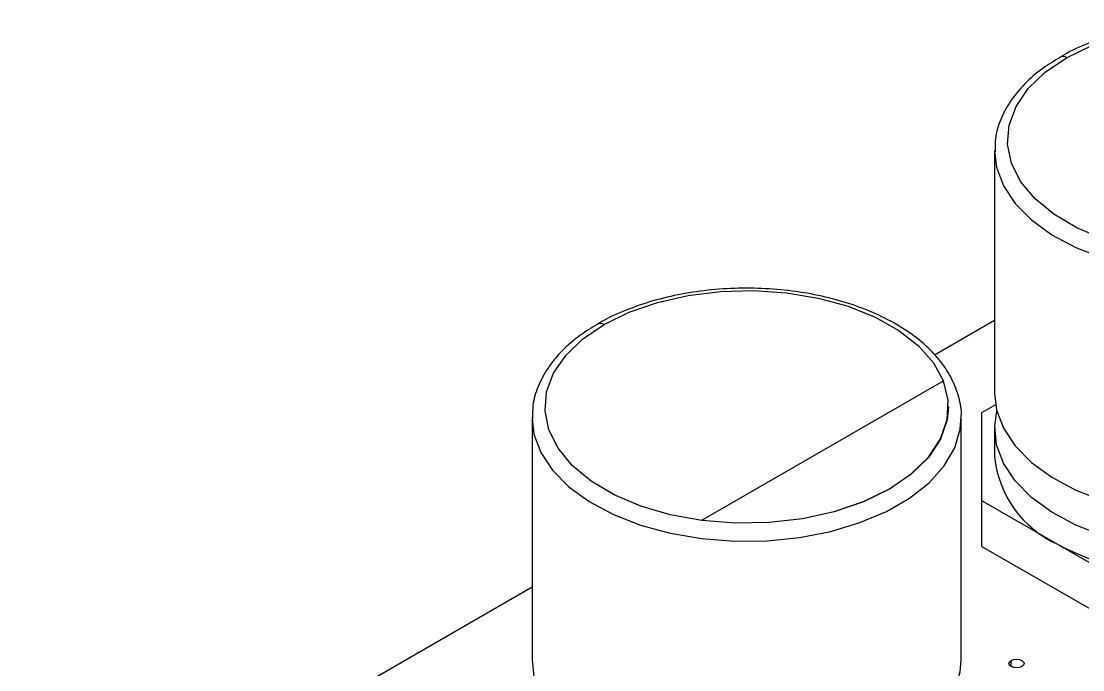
# Model space of a CAD drawing. Header units: millimetres. Extents: x -88 to 19, y -34 to 29.
# Drawn here: x -75.29 to -50.56, y 8.33 to 23.45 of the extents above; entities that cross this region are included whole.
import ezdxf

# ---------------------------------------------------------------- set-up
doc = ezdxf.new("R2010")
doc.units = ezdxf.units.MM

msp = doc.modelspace()

# ---------------------------------------------------------------- linework, layer by layer
at = {"color": 7, "linetype": 'Continuous', "lineweight": 25}
for p, q in [((-52.613, 20.436), (-52.613, 14.782)), ((-52.613, 16.479), (-54.014, 15.671)), ((-59.436, 11.823), (-53.808, 15.072)), ((-53.69, 14.46), (-53.69, 14.468)), ((-52.591, 14.51), (-52.917, 14.322)), ((-63.39, 14.215), (-63.39, 8.561)), ((-53.39, 8.561), (-53.39, 14.215)), ((-52.917, 14.322), (-52.917, 11.21)), ((-52.613, 13.965), (-52.613, 13.302)), ((-52.917, 12.281), (-47.613, 9.22)), ((-59.436, 11.815), (-59.436, 11.823)), ((-47.613, 8.148), (-52.917, 11.21)), ((-63.39, 10.258), (-86.801, -3.257)), ((-52.227, 8.407), (-52.227, 8.55))]:
    msp.add_line(p, q, dxfattribs=at)
at = {"color": 7, "linetype": 'Continuous', "lineweight": 25, "flags": 128}
for points in [[(-50.937, 22.6), (-50.35, 22.887), (-49.689, 23.115), (-48.973, 23.278), (-48.22, 23.372), (-47.451, 23.393), (-46.687, 23.341), (-45.947, 23.218), (-45.252, 23.027), (-44.62, 22.773), (-44.069, 22.463), (-43.613, 22.105), (-43.264, 21.709), (-43.031, 21.285)], [(-48.66, 18.036), (-49.394, 18.17), (-50.08, 18.372), (-50.7, 18.635), (-51.237, 18.953), (-51.677, 19.318), (-52.008, 19.719), (-52.221, 20.146), (-52.311, 20.588), (-52.274, 21.032), (-52.112, 21.466), (-51.83, 21.88), (-51.435, 22.261), (-50.937, 22.6)], [(-52.613, 20.411), (-52.569, 20.05), (-52.408, 19.618), (-52.136, 19.205), (-51.757, 18.821), (-51.282, 18.475), (-50.72, 18.175), (-50.086, 17.927), (-49.393, 17.739), (-48.659, 17.614), (-47.901, 17.555), (-47.135, 17.563), (-46.381, 17.639), (-45.656, 17.78), (-44.976, 17.984), (-44.359, 18.245), (-43.818, 18.557), (-43.365, 18.914), (-43.013, 19.306), (-42.768, 19.725), (-42.636, 20.16), (-42.613, 20.451)], [(-61.713, 16.379), (-61.126, 16.666), (-60.466, 16.894), (-59.749, 17.057), (-58.997, 17.151), (-58.228, 17.172), (-57.463, 17.12), (-56.723, 16.997), (-56.028, 16.806), (-55.397, 16.552), (-54.845, 16.242), (-54.389, 15.884), (-54.04, 15.488), (-53.808, 15.064)], [(-59.436, 11.815), (-60.17, 11.949), (-60.856, 12.151), (-61.476, 12.414), (-62.013, 12.732), (-62.453, 13.097), (-62.784, 13.498), (-62.997, 13.925), (-63.087, 14.367), (-63.05, 14.811), (-62.889, 15.245), (-62.606, 15.659), (-62.211, 16.04), (-61.713, 16.379)], [(-59.436, 11.823), (-58.654, 11.759), (-57.864, 11.772), (-57.089, 11.861), (-56.351, 12.024), (-55.67, 12.255), (-55.066, 12.55), (-54.557, 12.898), (-54.155, 13.291), (-53.873, 13.717), (-53.719, 14.165), (-53.697, 14.621), (-53.808, 15.072)], [(-52.613, 14.782), (-52.569, 14.396), (-52.408, 13.964), (-52.136, 13.551), (-51.757, 13.167), (-51.282, 12.82), (-50.72, 12.52), (-50.086, 12.273), (-49.393, 12.084), (-48.659, 11.959), (-47.901, 11.9), (-47.135, 11.908), (-46.381, 11.984), (-45.656, 12.126), (-44.976, 12.329), (-44.359, 12.59), (-43.818, 12.903), (-43.365, 13.259), (-43.013, 13.652), (-42.768, 14.07), (-42.636, 14.506), (-42.613, 14.782)], [(-53.69, 14.46), (-53.719, 14.157), (-53.873, 13.709), (-54.155, 13.283), (-54.557, 12.89), (-55.066, 12.542), (-55.67, 12.247), (-56.351, 12.016), (-57.089, 11.853), (-57.864, 11.764), (-58.654, 11.751), (-59.436, 11.815)], [(-42.664, 14.373), (-42.622, 14.131), (-42.636, 13.689), (-42.768, 13.254), (-43.013, 12.835), (-43.365, 12.443), (-43.818, 12.086), (-44.359, 11.774), (-44.976, 11.513), (-45.656, 11.309), (-46.381, 11.168), (-47.135, 11.092), (-47.901, 11.083), (-48.659, 11.143), (-49.393, 11.268), (-50.086, 11.456), (-50.72, 11.704), (-51.282, 12.004), (-51.757, 12.35), (-52.136, 12.734), (-52.408, 13.147), (-52.569, 13.579), (-52.612, 14.02), (-52.563, 14.373)], [(-63.39, 14.19), (-63.345, 13.829), (-63.185, 13.397), (-62.912, 12.984), (-62.534, 12.6), (-62.058, 12.254), (-61.496, 11.954), (-60.862, 11.706), (-60.17, 11.518), (-59.436, 11.393), (-58.677, 11.334), (-57.912, 11.342), (-57.157, 11.418), (-56.432, 11.559), (-55.753, 11.763), (-55.135, 12.024), (-54.594, 12.336), (-54.142, 12.693), (-53.789, 13.085), (-53.544, 13.504), (-53.413, 13.939), (-53.39, 14.23)], [(-63.39, 8.561), (-63.345, 8.175), (-63.185, 7.743), (-62.912, 7.33), (-62.534, 6.946), (-62.058, 6.599), (-61.496, 6.299), (-60.862, 6.052), (-60.17, 5.863), (-59.436, 5.738), (-58.677, 5.679), (-57.912, 5.687), (-57.157, 5.763), (-56.432, 5.905), (-55.753, 6.108), (-55.135, 6.369), (-54.594, 6.682), (-54.142, 7.038), (-53.789, 7.431), (-53.544, 7.849), (-53.413, 8.285), (-53.39, 8.561)], [(-52.227, 8.55), (-52.17, 8.572), (-52.104, 8.58), (-52.037, 8.572), (-51.98, 8.55), (-51.942, 8.517), (-51.929, 8.479), (-51.942, 8.44), (-51.98, 8.407), (-52.037, 8.385), (-52.104, 8.378), (-52.17, 8.385), (-52.227, 8.407), (-52.265, 8.44), (-52.279, 8.479), (-52.265, 8.517), (-52.227, 8.55)]]:
    msp.add_lwpolyline(points, dxfattribs=at)
at = {"color": 7, "linetype": 'Continuous', "lineweight": 25}
for centre, radius, start, end in [((-51.025, 22.476), 0.152, 54.5325, 112.6031), ((-61.801, 16.255), 0.152, 54.5325, 112.6031), ((-50.132, 13.536), 2.492, 185.3944, 245.9257), ((-47.613, 18.021), 7.629, 242.391, 297.609)]:
    msp.add_arc(centre, radius, start, end, dxfattribs=at)
for points, knots in [([(-42.615, 20.452), (-42.615, 20.458), (-42.599, 20.61), (-42.664, 20.909), (-42.815, 21.334), (-43.075, 21.738), (-43.424, 22.114), (-43.863, 22.457), (-44.381, 22.759), (-44.967, 23.012), (-45.607, 23.212), (-46.288, 23.354), (-46.996, 23.437), (-47.715, 23.459), (-48.433, 23.42), (-49.134, 23.32), (-49.806, 23.162), (-50.428, 22.943), (-50.856, 22.757), (-51.051, 22.631), (-51.081, 22.611)], [0, 0, 0, 0, 0.002309, 0.061399, 0.120389, 0.180067, 0.240876, 0.302662, 0.36499, 0.427475, 0.489899, 0.552227, 0.614474, 0.676677, 0.738881, 0.801123, 0.863448, 0.925902, 0.988529, 1, 1, 1, 1]), ([(-51.081, 22.611), (-51.222, 22.527), (-51.534, 22.34), (-51.924, 21.996), (-52.258, 21.596), (-52.484, 21.167), (-52.605, 20.766), (-52.603, 20.512), (-52.602, 20.408)], [0, 0, 0, 0, 0.150289, 0.33453, 0.518239, 0.699962, 0.878171, 1, 1, 1, 1]), ([(-53.392, 14.231), (-53.391, 14.237), (-53.375, 14.389), (-53.44, 14.688), (-53.591, 15.113), (-53.851, 15.517), (-54.201, 15.893), (-54.639, 16.236), (-55.157, 16.538), (-55.743, 16.791), (-56.384, 16.991), (-57.064, 17.133), (-57.772, 17.216), (-58.492, 17.238), (-59.21, 17.199), (-59.91, 17.099), (-60.582, 16.941), (-61.204, 16.722), (-61.633, 16.536), (-61.827, 16.41), (-61.858, 16.39)], [0, 0, 0, 0, 0.0023085, 0.0613994, 0.1203891, 0.1800669, 0.2408758, 0.302662, 0.3649904, 0.4274752, 0.4898993, 0.5522267, 0.6144735, 0.6766768, 0.7388809, 0.8011234, 0.8634476, 0.9259022, 0.9885286, 1, 1, 1, 1]), ([(-61.858, 16.39), (-61.998, 16.306), (-62.31, 16.119), (-62.701, 15.775), (-63.034, 15.375), (-63.26, 14.946), (-63.382, 14.545), (-63.379, 14.291), (-63.378, 14.187)], [0, 0, 0, 0, 0.150289, 0.33453, 0.518239, 0.699962, 0.878171, 1, 1, 1, 1])]:
    msp.add_open_spline(points, degree=3, knots=knots, dxfattribs=at)

doc.saveas('drawing.dxf')
